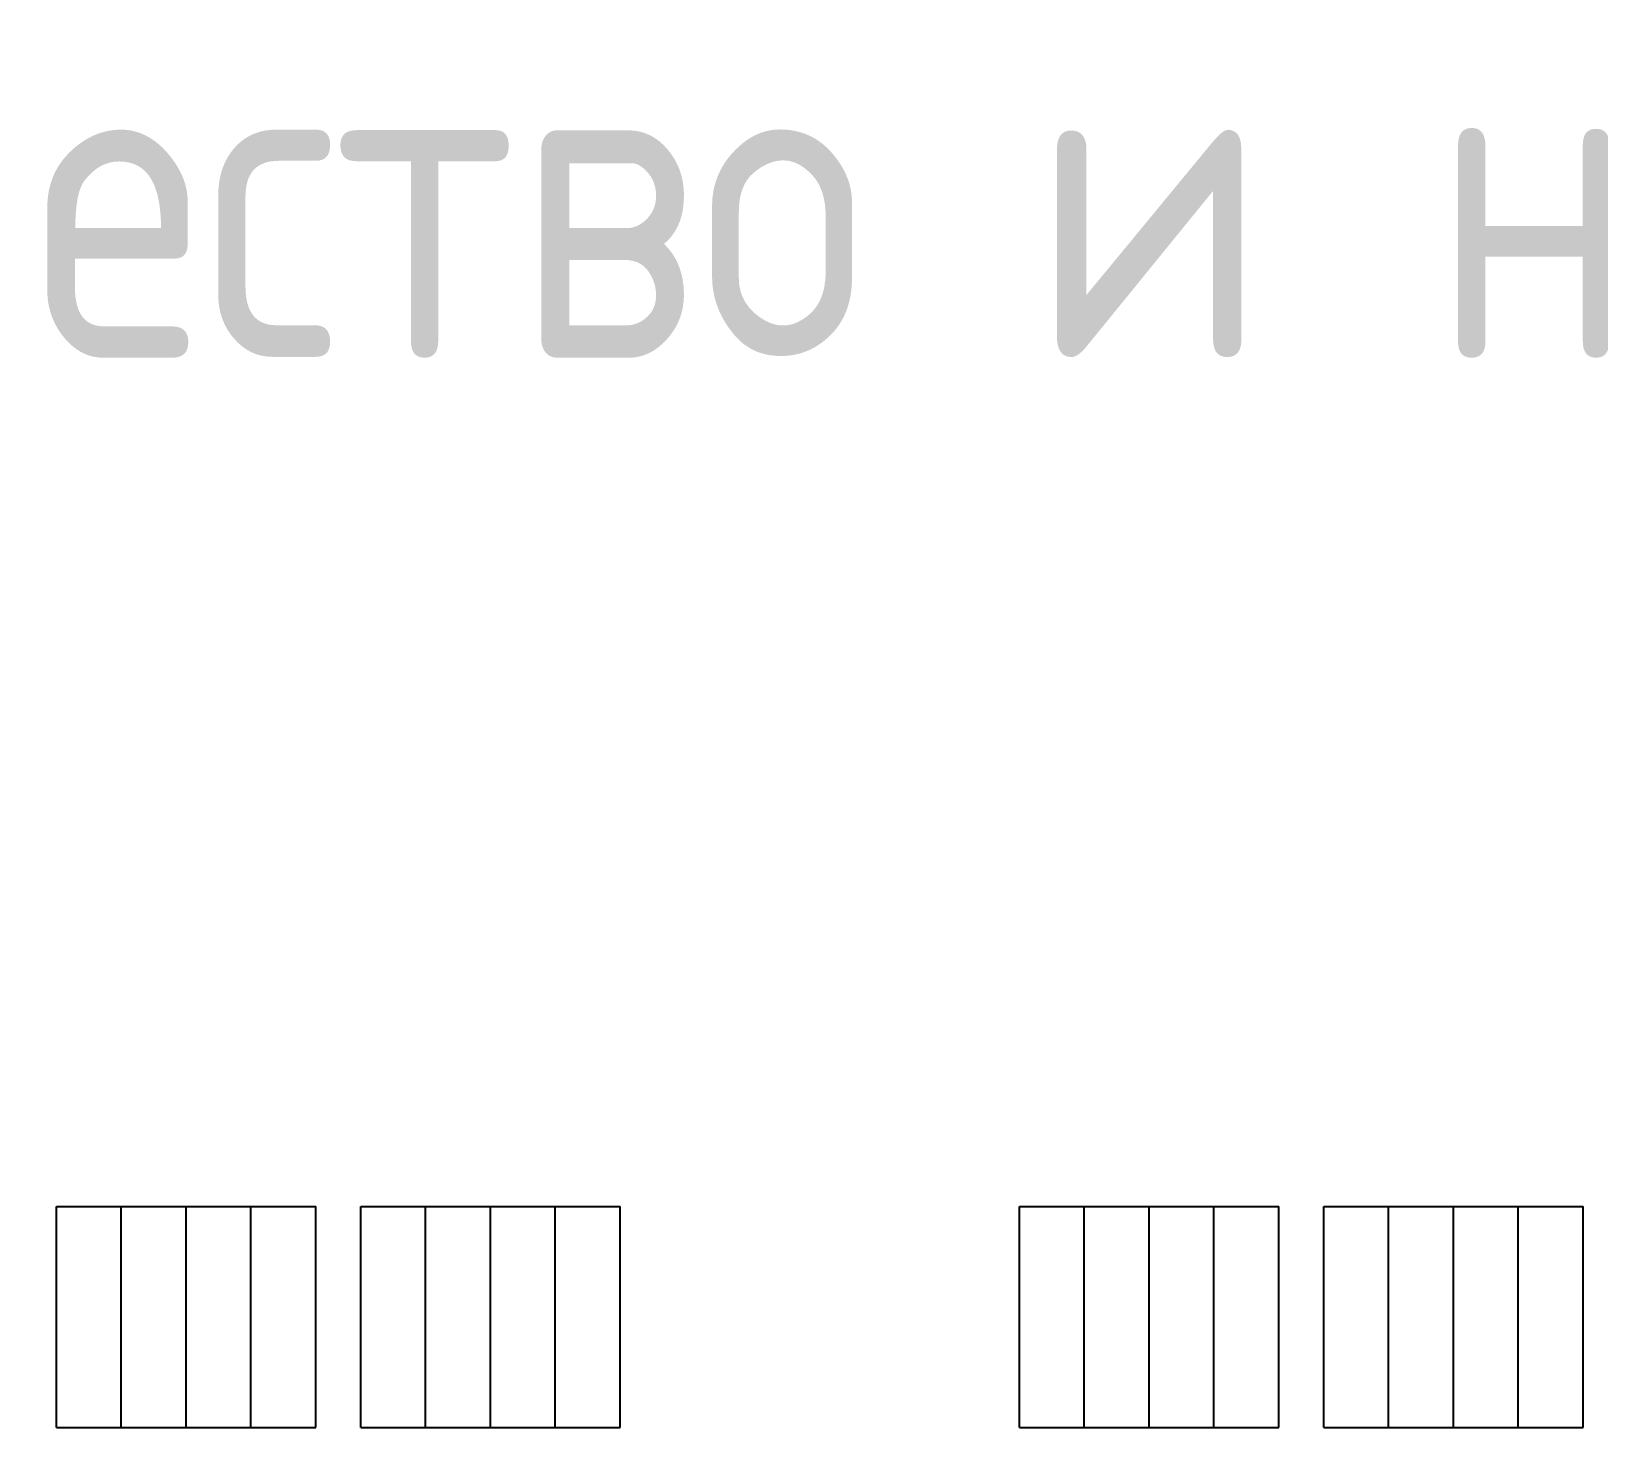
# Model space of a CAD drawing. Header units: millimetres. Extents: x 613 to 19799, y 1373 to 4314.
# Drawn here: x 5561 to 6528, y 2805 to 3666 of the extents above; entities that cross this region are included whole.
import ezdxf

# ---------------------------------------------------------------- set-up
doc = ezdxf.new("R2010")
doc.units = ezdxf.units.MM
doc.styles.add('GOST-A 3-1', font='gost_0.ttf', dxfattribs={"height": 3})

# ---------------------------------------------------------------- blocks, each defined once
blk = doc.blocks.new('*T49')
at = {"linetype": 'ByBlock', "lineweight": -2, "transparency": 16777216}
for p, q in [((0, 0), (0, 136.35)), ((0, 136.35), (160, 136.35)), ((40, 0), (40, 136.35)), ((80, 0), (80, 136.35)), ((120, 0), (120, 136.35)), ((160, 0), (160, 136.35)), ((187.76, 0), (187.76, 136.35)), ((187.76, 136.35), (347.76, 136.35)), ((227.76, 0), (227.76, 136.35)), ((267.76, 0), (267.76, 136.35)), ((307.76, 0), (307.76, 136.35)), ((347.76, 0), (347.76, 136.35)), ((594, 0), (594, 136.35)), ((594, 136.35), (754, 136.35)), ((634, 0), (634, 136.35)), ((674, 0), (674, 136.35)), ((714, 0), (714, 136.35)), ((754, 0), (754, 136.35)), ((781.76, 0), (781.76, 136.35)), ((781.76, 136.35), (941.76, 136.35)), ((821.76, 0), (821.76, 136.35)), ((861.76, 0), (861.76, 136.35)), ((901.76, 0), (901.76, 136.35)), ((941.76, 0), (941.76, 136.35)), ((1188, 0), (1188, 136.35)), ((1188, 136.35), (1348, 136.35)), ((1228, 0), (1228, 136.35)), ((1268, 0), (1268, 136.35)), ((1308, 0), (1308, 136.35)), ((1348, 0), (1348, 136.35)), ((1375.76, 0), (1375.76, 136.35)), ((1375.76, 136.35), (1535.76, 136.35)), ((1415.76, 0), (1415.76, 136.35)), ((1455.76, 0), (1455.76, 136.35)), ((1495.76, 0), (1495.76, 136.35)), ((1535.76, 0), (1535.76, 136.35)), ((0, 0), (160, 0)), ((187.76, 0), (347.76, 0)), ((594, 0), (754, 0)), ((1188, 0), (1348, 0)), ((1375.76, 0), (1535.76, 0)), ((781.76, 0), (941.76, 0))]:
    blk.add_line(p, q, dxfattribs=at)
blk = doc.blocks.new('*T217')
at = {"linetype": 'ByBlock', "lineweight": -2, "transparency": 16777216}
for p, q in [((0, 0), (0, 136.35)), ((0, 136.35), (160, 136.35)), ((40, 0), (40, 136.35)), ((80, 0), (80, 136.35)), ((120, 0), (120, 136.35)), ((160, 0), (160, 136.35)), ((0, 0), (160, 0))]:
    blk.add_line(p, q, dxfattribs=at)
blk = doc.blocks.new('*T218')
at = {"linetype": 'ByBlock', "lineweight": -2, "transparency": 16777216}
for p, q in [((0, 0), (0, 136.35)), ((0, 136.35), (160, 136.35)), ((40, 0), (40, 136.35)), ((80, 0), (80, 136.35)), ((120, 0), (120, 136.35)), ((160, 0), (160, 136.35)), ((0, 0), (160, 0))]:
    blk.add_line(p, q, dxfattribs=at)
blk = doc.blocks.new('*T219')
at = {"linetype": 'ByBlock', "lineweight": -2, "transparency": 16777216}
for p, q in [((0, 0), (0, 136.35)), ((0, 136.35), (160, 136.35)), ((40, 0), (40, 136.35)), ((80, 0), (80, 136.35)), ((120, 0), (120, 136.35)), ((160, 0), (160, 136.35)), ((0, 0), (160, 0))]:
    blk.add_line(p, q, dxfattribs=at)
blk = doc.blocks.new('*T220')
at = {"linetype": 'ByBlock', "lineweight": -2, "transparency": 16777216}
for p, q in [((0, 0), (0, 136.35)), ((0, 136.35), (160, 136.35)), ((40, 0), (40, 136.35)), ((80, 0), (80, 136.35)), ((120, 0), (120, 136.35)), ((160, 0), (160, 136.35)), ((0, 0), (160, 0))]:
    blk.add_line(p, q, dxfattribs=at)

msp = doc.modelspace()

# ---------------------------------------------------------------- block references
for name, p in [('*T49', (4982.24, 2804.76)), ('*T217', (5576.24, 2804.76)), ('*T218', (5764, 2804.76)), ('*T219', (6170.24, 2804.76)), ('*T220', (6358, 2804.76))]:
    msp.add_blockref(name, p)

# ---------------------------------------------------------------- texts
at = {"style": 'GOST-A 3-1'}
msp.add_text('количество и название сигналов будет уточняться', height=200, dxfattribs=at).set_placement((4969.56, 3464.79))

doc.saveas('drawing.dxf')
